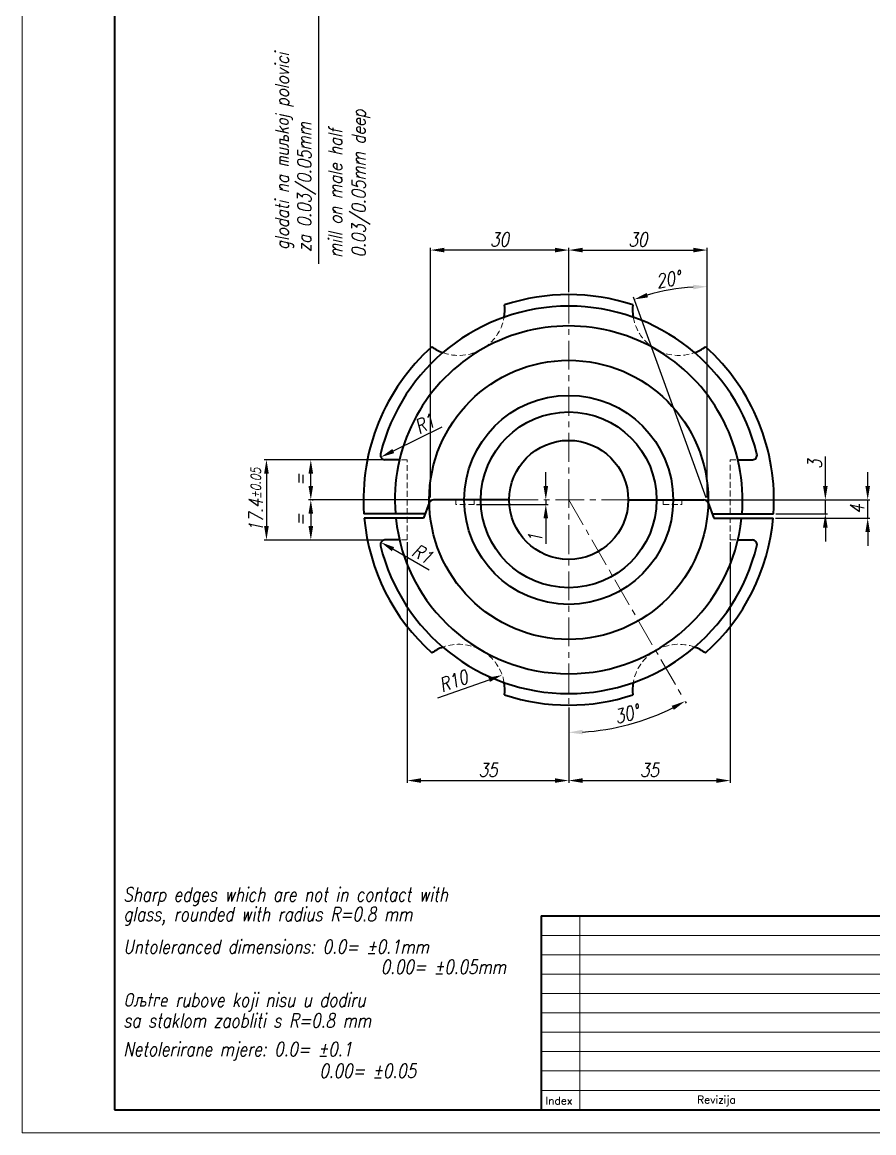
# Model space of a CAD drawing. Extents: x 64 to 541, y 48 to 468.
# Drawn here: x 63.5 to 248.2, y 47.7 to 288.4 of the extents above; entities that cross this region are included whole.
import ezdxf
from ezdxf import colors
from ezdxf.entities.mleader import LeaderData, LeaderLine
from ezdxf.math import Vec2, Vec3

# ---------------------------------------------------------------- set-up
doc = ezdxf.new("R2010")
doc.units = 0
doc.header["$LTSCALE"] = 5
doc.header["$MEASUREMENT"] = 0
doc.linetypes.add('CENTER', pattern=[2, 1.25, -0.25, 0.25, -0.25])
doc.linetypes.add('HIDDEN', pattern=[0.375, 0.25, -0.125])
doc.layers.get('0').update_dxf_attribs({"linetype": 'CONTINUOUS', "lineweight": 15})
doc.layers.get('Defpoints').update_dxf_attribs({"linetype": 'CONTINUOUS'})
for name, color, linetype, lineweight in [('1', 1, 'CENTER', 15), ('2', 2, 'HIDDEN', 15), ('3', 3, 'CONTINUOUS', 35), ('ENGLISH', 197, 'CONTINUOUS', 18)]:
    doc.layers.add(name, color=color, linetype=linetype, lineweight=lineweight)
doc.styles.add('ITALICT', font='ITALICT.shx', dxfattribs={"width": 0.8, "height": 3})
doc.styles.add('ROMANS', font='romans.shx')
doc.styles.get("Standard").update_dxf_attribs({"font": 'isocp.shx', "height": 3})
doc.dimstyles.get("Standard").update_dxf_attribs({"dimtxt": 3, "dimasz": 0.18, "dimexe": 0.18, "dimexo": 0.0625, "dimgap": 0.09, "dimtad": 0, "dimdec": 4, "dimdsep": 46, "dimtxsty": 'Standard', "dimcen": 0.09, "dimadec": 0, "dimazin": 2, "dimtfac": 1, "dimtdec": 4, "dimtofl": 0, "dimtmove": 0, "dimatfit": 3, "dimfxl": 1, "dimtolj": 1, "dimtzin": 0, "dimarcsym": 0})

# ---------------------------------------------------------------- blocks, each defined once
blk = doc.blocks.new('*D8')
at = {"color": 0, "lineweight": -2, "transparency": 16777216}
for p, q in [((147.01, 175.68), (147.01, 123.53)), ((182.01, 139.88), (182.01, 123.53)), ((150.01, 124.03), (179.01, 124.03))]:
    blk.add_line(p, q, dxfattribs=at)
at = {"color": 0, "transparency": 16777216}
for points in [[(150.01, 124.53), (150.01, 123.53), (147.01, 124.03)], [(179.01, 124.53), (179.01, 123.53), (182.01, 124.03)]]:
    blk.add_solid(points, dxfattribs=at)
at = {"layer": 'Defpoints', "color": 0, "transparency": 16777216}
for p in [(147.01, 176.18), (182.01, 140.38), (182.01, 124.03)]:
    blk.add_point(p, dxfattribs=at)
at = {"color": 0, "transparency": 16777216, "insert": (164.51, 126.33), "char_height": 3, "attachment_point": 5, "style": 'ITALICT'}
blk.add_mtext('\\A1;35', dxfattribs=at)
blk = doc.blocks.new('*D9')
at = {"color": 0, "lineweight": -2, "transparency": 16777216}
for p, q in [((217.01, 175.68), (217.01, 123.53)), ((182.01, 139.88), (182.01, 123.53)), ((185.01, 124.03), (214.01, 124.03))]:
    blk.add_line(p, q, dxfattribs=at)
at = {"color": 0, "transparency": 16777216}
for points in [[(185.01, 124.53), (185.01, 123.53), (182.01, 124.03)], [(214.01, 124.53), (214.01, 123.53), (217.01, 124.03)]]:
    blk.add_solid(points, dxfattribs=at)
at = {"layer": 'Defpoints', "color": 0, "transparency": 16777216}
for p in [(217.01, 176.18), (182.01, 140.38), (217.01, 124.03)]:
    blk.add_point(p, dxfattribs=at)
at = {"color": 0, "transparency": 16777216, "insert": (199.51, 126.33), "char_height": 3, "attachment_point": 5, "style": 'ITALICT'}
blk.add_mtext('\\A1;35', dxfattribs=at)
blk = doc.blocks.new('*D10')
at = {"color": 0, "lineweight": -2, "transparency": 16777216}
for p, q in [((141.67, 193.58), (125.59, 193.58)), ((126.09, 187.88), (126.09, 190.58)), ((151.51, 184.88), (125.59, 184.88))]:
    blk.add_line(p, q, dxfattribs=at)
at = {"color": 0, "transparency": 16777216}
for points in [[(125.59, 190.58), (126.59, 190.58), (126.09, 193.58)], [(125.59, 187.88), (126.59, 187.88), (126.09, 184.88)]]:
    blk.add_solid(points, dxfattribs=at)
at = {"layer": 'Defpoints', "color": 0, "transparency": 16777216}
for p in [(126.09, 193.58), (142.17, 193.58), (152.01, 184.88)]:
    blk.add_point(p, dxfattribs=at)
at = {"color": 0, "transparency": 16777216, "insert": (123.79, 189.23), "char_height": 3, "attachment_point": 5, "rotation": 90, "style": 'ITALICT'}
blk.add_mtext('\\A1;=', dxfattribs=at)
blk = doc.blocks.new('*D11')
at = {"color": 0, "lineweight": -2, "transparency": 16777216}
for p, q in [((126.41, 184.88), (126.59, 184.88)), ((126.09, 181.88), (126.09, 179.18)), ((141.67, 176.18), (125.59, 176.18))]:
    blk.add_line(p, q, dxfattribs=at)
at = {"color": 0, "transparency": 16777216}
for points in [[(125.59, 181.88), (126.59, 181.88), (126.09, 184.88)], [(125.59, 179.18), (126.59, 179.18), (126.09, 176.18)]]:
    blk.add_solid(points, dxfattribs=at)
at = {"layer": 'Defpoints', "color": 0, "transparency": 16777216}
for p in [(125.91, 184.88), (126.09, 176.18), (142.17, 176.18)]:
    blk.add_point(p, dxfattribs=at)
at = {"color": 0, "transparency": 16777216, "insert": (123.79, 180.53), "char_height": 3, "attachment_point": 5, "rotation": 90, "style": 'ITALICT'}
blk.add_mtext('\\A1;=', dxfattribs=at)
blk = doc.blocks.new('*D12')
at = {"color": 0, "lineweight": -2, "transparency": 16777216}
for p, q in [((141.67, 193.58), (115.97, 193.58)), ((116.47, 190.58), (116.47, 179.18)), ((141.67, 176.18), (115.97, 176.18))]:
    blk.add_line(p, q, dxfattribs=at)
at = {"color": 0, "transparency": 16777216}
for points in [[(115.97, 190.58), (116.97, 190.58), (116.47, 193.58)], [(115.97, 179.18), (116.97, 179.18), (116.47, 176.18)]]:
    blk.add_solid(points, dxfattribs=at)
at = {"layer": 'Defpoints', "color": 0, "transparency": 16777216}
for p in [(142.17, 193.58), (116.47, 176.18), (142.17, 176.18)]:
    blk.add_point(p, dxfattribs=at)
at = {"color": 0, "transparency": 16777216, "insert": (114.17, 184.88), "char_height": 3, "attachment_point": 5, "rotation": 90, "style": 'ITALICT'}
blk.add_mtext('\\A1;17.4{}{\\H0.71x;\\C3;%%p0.05}', dxfattribs=at)
blk = doc.blocks.new('*D13')
at = {"color": 0, "lineweight": -2, "transparency": 16777216}
blk.add_line((151.76, 169.67), (143.91, 174.18), dxfattribs=at)
at = {"color": 0, "transparency": 16777216}
blk.add_solid([(144.16, 174.62), (143.66, 173.75), (141.3, 175.68)], dxfattribs=at)
at = {"layer": 'Defpoints', "color": 0, "transparency": 16777216}
for p in [(141.3, 175.68), (142.17, 175.18)]:
    blk.add_point(p, dxfattribs=at)
at = {"color": 0, "transparency": 16777216, "insert": (150.28, 173.18), "char_height": 3, "attachment_point": 5, "rotation": 330.1166, "style": 'ITALICT'}
blk.add_mtext('\\A1;R1', dxfattribs=at)
blk = doc.blocks.new('*D14')
at = {"color": 0, "lineweight": -2, "transparency": 16777216}
for p, q in [((177.04, 187.88), (177.04, 190.88)), ((162.01, 183.88), (177.54, 183.88)), ((177.04, 184.88), (177.04, 183.88)), ((177.04, 180.88), (177.04, 175.37))]:
    blk.add_line(p, q, dxfattribs=at)
at = {"color": 0, "transparency": 16777216}
for points in [[(176.54, 187.88), (177.54, 187.88), (177.04, 184.88)], [(176.54, 180.88), (177.54, 180.88), (177.04, 183.88)]]:
    blk.add_solid(points, dxfattribs=at)
at = {"layer": 'Defpoints', "color": 0, "transparency": 16777216}
for p in [(161.51, 183.88), (177.04, 184.88), (177.04, 183.88)]:
    blk.add_point(p, dxfattribs=at)
at = {"color": 0, "transparency": 16777216, "insert": (174.74, 176.62), "char_height": 3, "attachment_point": 5, "rotation": 90, "style": 'ITALICT'}
blk.add_mtext('\\A1;1', dxfattribs=at)
blk = doc.blocks.new('*D15')
at = {"color": 0, "lineweight": -2, "transparency": 16777216}
blk.add_line((154.52, 200.66), (143.97, 195.46), dxfattribs=at)
at = {"color": 0, "transparency": 16777216}
blk.add_solid([(143.75, 195.91), (144.19, 195.02), (141.27, 194.14)], dxfattribs=at)
at = {"layer": 'Defpoints', "color": 0, "transparency": 16777216}
for p in [(141.27, 194.14), (142.17, 194.58)]:
    blk.add_point(p, dxfattribs=at)
at = {"color": 0, "transparency": 16777216, "insert": (150.78, 201.39), "char_height": 3, "attachment_point": 5, "rotation": 26.2269, "style": 'ITALICT'}
blk.add_mtext('\\A1;R1', dxfattribs=at)
blk = doc.blocks.new('*D16')
at = {"color": 0, "lineweight": -2, "transparency": 16777216}
for p, q in [((182.01, 139.88), (182.01, 133.96)), ((207.26, 141.15), (207.47, 140.78))]:
    blk.add_line(p, q, dxfattribs=at)
blk.add_arc((182.01, 184.88), 50.42, 273.4096, 296.5904, dxfattribs=at)
at = {"color": 0, "transparency": 16777216}
for points in [[(204.34, 140.23), (204.81, 139.35), (207.22, 141.22)], [(185.02, 134.05), (184.99, 135.05), (182.01, 134.46)]]:
    blk.add_solid(points, dxfattribs=at)
at = {"layer": 'Defpoints', "color": 0, "transparency": 16777216}
for p in [(182.01, 229.38), (182.01, 184.88), (182.01, 140.38), (207.01, 141.58), (190.76, 135.23)]:
    blk.add_point(p, dxfattribs=at)
at = {"color": 0, "transparency": 16777216, "insert": (194.61, 138.44), "char_height": 3, "attachment_point": 5, "rotation": 15.1879, "style": 'ITALICT'}
blk.add_mtext('\\A1;30°', dxfattribs=at)
blk = doc.blocks.new('*D17')
at = {"color": 0, "lineweight": -2, "transparency": 16777216}
for p, q in [((246.83, 187.88), (246.83, 190.88)), ((212.51, 184.88), (247.33, 184.88)), ((246.83, 180.88), (246.83, 184.88)), ((226.83, 180.88), (247.33, 180.88)), ((246.83, 177.88), (246.83, 174.88))]:
    blk.add_line(p, q, dxfattribs=at)
at = {"color": 0, "transparency": 16777216}
for points in [[(246.33, 187.88), (247.33, 187.88), (246.83, 184.88)], [(246.33, 177.88), (247.33, 177.88), (246.83, 180.88)]]:
    blk.add_solid(points, dxfattribs=at)
at = {"layer": 'Defpoints', "color": 0, "transparency": 16777216}
for p in [(212.01, 184.88), (246.83, 184.88), (226.33, 180.88)]:
    blk.add_point(p, dxfattribs=at)
at = {"color": 0, "transparency": 16777216, "insert": (244.53, 182.88), "char_height": 3, "attachment_point": 5, "rotation": 90, "style": 'ITALICT'}
blk.add_mtext('\\A1;4', dxfattribs=at)
blk = doc.blocks.new('*D18')
at = {"color": 0, "lineweight": -2, "transparency": 16777216}
for p, q in [((237.65, 187.88), (237.65, 194.31)), ((212.51, 184.88), (238.15, 184.88)), ((237.65, 181.88), (237.65, 184.88)), ((226.91, 181.88), (238.15, 181.88)), ((237.65, 178.88), (237.65, 175.88))]:
    blk.add_line(p, q, dxfattribs=at)
at = {"color": 0, "transparency": 16777216}
for points in [[(237.15, 187.88), (238.15, 187.88), (237.65, 184.88)], [(237.15, 178.88), (238.15, 178.88), (237.65, 181.88)]]:
    blk.add_solid(points, dxfattribs=at)
at = {"layer": 'Defpoints', "color": 0, "transparency": 16777216}
for p in [(212.01, 184.88), (237.65, 184.88), (226.41, 181.88)]:
    blk.add_point(p, dxfattribs=at)
at = {"color": 0, "transparency": 16777216, "insert": (235.35, 192.6), "char_height": 3, "attachment_point": 5, "rotation": 90, "style": 'ITALICT'}
blk.add_mtext('\\A1;3', dxfattribs=at)
blk = doc.blocks.new('*D21')
at = {"color": 0, "lineweight": -2, "transparency": 16777216}
for p, q in [((212.01, 192.78), (212.01, 231.61)), ((211.84, 185.35), (196.02, 228.8))]:
    blk.add_line(p, q, dxfattribs=at)
blk.add_arc((212.01, 184.88), 46.23, 93.7185, 106.2815, dxfattribs=at)
at = {"color": 0, "transparency": 16777216}
for points in [[(208.99, 231.52), (209.03, 230.52), (212.01, 231.11)], [(199.2, 228.78), (198.89, 229.74), (196.2, 228.33)]]:
    blk.add_solid(points, dxfattribs=at)
at = {"layer": 'Defpoints', "color": 0, "transparency": 16777216}
for p in [(206.64, 230.8), (212.01, 192.28), (212.01, 184.88), (212.01, 184.88), (212.25, 184.22)]:
    blk.add_point(p, dxfattribs=at)
at = {"color": 0, "transparency": 16777216, "insert": (203.58, 232.68), "char_height": 3, "attachment_point": 5, "rotation": 10, "style": 'ITALICT'}
blk.add_mtext('\\A1;20°', dxfattribs=at)
blk = doc.blocks.new('*D19')
at = {"color": 0, "lineweight": -2, "transparency": 16777216}
for p, q in [((182.01, 229.88), (182.01, 239.53)), ((185.01, 239.03), (209.01, 239.03)), ((212.01, 185.38), (212.01, 239.53))]:
    blk.add_line(p, q, dxfattribs=at)
at = {"color": 0, "transparency": 16777216}
for points in [[(185.01, 239.53), (185.01, 238.53), (182.01, 239.03)], [(209.01, 239.53), (209.01, 238.53), (212.01, 239.03)]]:
    blk.add_solid(points, dxfattribs=at)
at = {"layer": 'Defpoints', "color": 0, "transparency": 16777216}
for p in [(212.01, 239.03), (182.01, 229.38), (212.01, 184.88)]:
    blk.add_point(p, dxfattribs=at)
at = {"color": 0, "transparency": 16777216, "insert": (197.01, 241.33), "char_height": 3, "attachment_point": 5, "style": 'ITALICT'}
blk.add_mtext('\\A1;30', dxfattribs=at)
blk = doc.blocks.new('*D20')
at = {"color": 0, "lineweight": -2, "transparency": 16777216}
for p, q in [((152.01, 185.38), (152.01, 239.53)), ((179.01, 239.03), (155.01, 239.03)), ((182.01, 229.88), (182.01, 239.53))]:
    blk.add_line(p, q, dxfattribs=at)
at = {"color": 0, "transparency": 16777216}
for points in [[(155.01, 239.53), (155.01, 238.53), (152.01, 239.03)], [(179.01, 239.53), (179.01, 238.53), (182.01, 239.03)]]:
    blk.add_solid(points, dxfattribs=at)
at = {"layer": 'Defpoints', "color": 0, "transparency": 16777216}
for p in [(152.01, 239.03), (182.01, 229.38), (152.01, 184.88)]:
    blk.add_point(p, dxfattribs=at)
at = {"color": 0, "transparency": 16777216, "insert": (167.01, 241.33), "char_height": 3, "attachment_point": 5, "style": 'ITALICT'}
blk.add_mtext('\\A1;30', dxfattribs=at)
blk = doc.blocks.new('*D22')
at = {"color": 0, "lineweight": -2, "transparency": 16777216}
blk.add_line((153.63, 141.98), (164.76, 145.9), dxfattribs=at)
at = {"color": 0, "transparency": 16777216}
blk.add_solid([(164.59, 146.37), (164.93, 145.42), (167.59, 146.89)], dxfattribs=at)
at = {"layer": 'Defpoints', "color": 0, "transparency": 16777216}
for p in [(167.59, 146.89), (158.16, 143.57)]:
    blk.add_point(p, dxfattribs=at)
at = {"color": 0, "transparency": 16777216, "insert": (157.02, 145.61), "char_height": 3, "attachment_point": 5, "rotation": 19.3929, "style": 'ITALICT'}
blk.add_mtext('\\A1;R10', dxfattribs=at)

msp = doc.modelspace()

# ---------------------------------------------------------------- linework, layer by layer
for p, q in [((63.51765, 467.67044), (63.51765, 47.67044)), ((184.42342, 94.67044), (184.42342, 52.67044)), ((176.02342, 90.47044), (355.51765, 90.47044)), ((355.51765, 86.27044), (176.02342, 86.27044)), ((176.02342, 82.07044), (317.85053, 82.07044)), ((176.02342, 77.87044), (317.85053, 77.87044)), ((176.02342, 73.67044), (317.85053, 73.67044)), ((176.02342, 69.47044), (355.51765, 69.47044)), ((274.17053, 65.27044), (176.02342, 65.27044)), ((176.02342, 61.07044), (355.51765, 61.07044)), ((176.02342, 56.87044), (355.51765, 56.87044)), ((63.51765, 47.67044), (360.51765, 47.67044))]:
    msp.add_line(p, q)
at = {"layer": '1'}
for p, q in [((182.00798, 229.38114), (182.00798, 140.38114)), ((169.10798, 184.88114), (194.90798, 184.88114)), ((182.00798, 184.88114), (207.00798, 141.57987))]:
    msp.add_line(p, q, dxfattribs=at)
at = {"layer": '2'}
for p, q in [((147.00798, 193.58114), (145.32556, 193.58114)), ((147.00798, 176.18114), (147.00798, 193.58114)), ((217.00798, 193.58114), (218.69041, 193.58114)), ((217.00798, 181.88114), (217.00798, 193.58114)), ((152.00798, 184.88114), (151.7685, 184.22316)), ((152.70819, 184.88114), (152.00798, 184.88114)), ((157.50798, 184.88114), (157.50798, 183.88114)), ((161.50798, 183.88114), (157.50798, 183.88114)), ((161.50798, 184.88114), (161.50798, 183.88114)), ((202.50798, 184.88114), (202.50798, 183.88114)), ((202.50798, 183.88114), (206.50798, 183.88114)), ((206.50798, 184.88114), (206.50798, 183.88114)), ((211.30778, 184.88114), (212.00798, 184.88114)), ((212.00798, 184.88114), (212.24747, 184.22316)), ((217.00798, 176.18114), (217.00798, 180.88114)), ((147.00798, 176.18114), (145.32556, 176.18114)), ((217.00798, 176.18114), (218.69041, 176.18114))]:
    msp.add_line(p, q, dxfattribs=at)
for centre, start, end in [((158.15798, 226.19055), 249.8489022, 350.1510978), ((205.85798, 226.19055), 189.8489022, 290.1510978), ((158.15798, 143.57172), 9.8489022, 110.1510978), ((205.85798, 143.57172), 69.8489022, 170.1510978)]:
    msp.add_arc(centre, 10, start, end, dxfattribs=at)
at = {"layer": '3'}
for p, q in [((83.51765, 462.67044), (83.51765, 52.67044)), ((145.32556, 193.58114), (142.17195, 193.58114)), ((218.69041, 193.58114), (221.84402, 193.58114)), ((151.7685, 184.22316), (150.5521, 180.88114)), ((169.10798, 184.88114), (152.70819, 184.88114)), ((194.90798, 184.88114), (211.30778, 184.88114)), ((212.24747, 184.22316), (213.46387, 180.88114)), ((150.91607, 181.88114), (137.60922, 181.88114)), ((150.5521, 180.88114), (137.68812, 180.88114)), ((213.0999, 181.88114), (226.40675, 181.88114)), ((213.46387, 180.88114), (226.32784, 180.88114)), ((145.32556, 176.18114), (142.17195, 176.18114)), ((218.69041, 176.18114), (221.84402, 176.18114)), ((176.02342, 94.67044), (355.51765, 94.67044)), ((176.02342, 94.67044), (176.02342, 52.67044)), ((83.51765, 52.67044), (355.51765, 52.67044))]:
    msp.add_line(p, q, dxfattribs=at)
for radius in [30.25, 22.65, 19.05, 12.9]:
    msp.add_circle((182.00798, 184.88114), radius, dxfattribs=at)
for centre, radius, start, end in [((182.00798, 184.88114), 44.5, 71.8030174, 108.1969826), ((182.00798, 184.88114), 42, 13.6850931, 166.3149069), ((158.15798, 226.19055), 10, 350.1510978, 5.5381002), ((205.85798, 226.19055), 10, 174.4618998, 189.8489022), ((182.00798, 184.88114), 37.7, 355.4358285, 184.5641715), ((182.00798, 184.88114), 44.5, 131.8030174, 183.8655687), ((158.15798, 226.19055), 10, 234.4618998, 249.8489022), ((205.85798, 226.19055), 10, 290.1510978, 305.5381002), ((182.00798, 184.88114), 44.5, 356.1344313, 48.1969826), ((142.17195, 194.58114), 1, 166.3149069, 270), ((221.84402, 194.58114), 1, 270, 13.6850931), ((152.70819, 183.88114), 1, 90, 160), ((211.30778, 183.88114), 1, 20, 90), ((182.00798, 184.88114), 30.25, 358.7371509, 0), ((182.00798, 184.88114), 44.5, 185.1571432, 228.1969826), ((182.00798, 184.88114), 37.7, 186.0905918, 353.9094082), ((182.00798, 184.88114), 44.5, 311.8030174, 354.8428568), ((142.17195, 175.18114), 1, 90, 193.6850931), ((221.84402, 175.18114), 1, 346.3149069, 90), ((182.00798, 184.88114), 42, 193.6850931, 346.3149069), ((158.15798, 143.57172), 10, 110.1510978, 125.5381002), ((205.85798, 143.57172), 10, 54.4618998, 69.8489022), ((158.15798, 143.57172), 10, 354.4618998, 9.8489022), ((205.85798, 143.57172), 10, 170.1510978, 185.5381002), ((182.00798, 184.88114), 44.5, 251.8030174, 288.1969826)]:
    msp.add_arc(centre, radius, start, end, dxfattribs=at)

# ---------------------------------------------------------------- texts
at = {"style": 'ITALICT', "width": 0.8}
for s, p in [('glodati na muљkoj polovici', (121.35021, 239.07385)), ('za 0.03/0.05mm', (126.17243, 238.63236))]:
    msp.add_text(s, height=3, rotation=90, dxfattribs=at).set_placement(p)
for s, p in [('Oљtre rubove koji nisu u dodiru ', (85.4477, 74.98947)), ('sa staklom zaobliti s R=0.8 mm', (85.4477, 70.5071)), ('Netolerirane mjere: 0.0= %%P0.1', (85.4477, 64.31352)), ('0.00= %%P0.05', (127.94933, 59.61266))]:
    msp.add_text(s, height=3, dxfattribs=at).set_placement(p)
at = {"style": 'ROMANS'}
for s, p in [('Index', (176.96089, 53.80304)), ('Revizija', (209.84295, 54.00934))]:
    msp.add_text(s, height=1.68, dxfattribs=at).set_placement(p)
at = {"layer": 'ENGLISH', "style": 'ITALICT', "width": 0.8}
for s, p in [('mill on male half', (132.91427, 237.35426)), ('0.03/0.05mm deep', (137.97747, 237.44954))]:
    msp.add_text(s, height=3, rotation=90, dxfattribs=at).set_placement(p)
for s, p in [('Sharp edges which are not in contact with', (85.4477, 97.84091)), ('glass, rounded with radius R=0.8 mm', (85.4477, 93.57999)), ('Untoleranced dimensions: 0.0= %%P0.1mm', (85.4477, 86.51187)), ('0.00= %%P0.05mm', (141.25557, 82.16447))]:
    msp.add_text(s, height=3, dxfattribs=at).set_placement(p)

# ---------------------------------------------------------------- dimensions: what is measured, and where the dimension line sits
for base, p1, p2, angle, picture, middle in [((152.00798, 239.02764), (182.00798, 229.38114), (152.00798, 184.88114), 180, '*D20', (167.00798, 241.32764)), ((237.65297, 184.88114), (226.40675, 181.88114), (212.00798, 184.88114), 90, '*D18', (235.35297, 192.59542)), ((177.04384, 183.88114), (177.04384, 184.88114), (161.50798, 183.88114), 90, '*D14', (174.74384, 176.62399)), ((246.83379, 184.88114), (226.32784, 180.88114), (212.00798, 184.88114), 90, '*D17', (244.53379, 182.88114))]:
    dim = msp.add_linear_dim(base=base, p1=p1, p2=p2, angle=angle, dimstyle='Standard', override={"dimtxt": 3, "dimasz": 3, "dimexe": 0.5, "dimexo": 0.5, "dimgap": 0.8, "dimtad": 1, "dimtih": 0, "dimtoh": 0, "dimdec": 2, "dimzin": 8, "dimtxsty": 'ITALICT', "dimcen": 0, "dimaunit": 1, "dimtdec": 2, "dimtofl": 1, "dimtvp": 13.888889, "dimtzin": 8})
    dim.commit()
    dim.dimension.update_dxf_attribs({"geometry": picture, "text_midpoint": middle})
for base, p1, p2, picture, middle in [((212.00798, 239.02764), (182.00798, 229.38114), (212.00798, 184.88114), '*D19', (197.00798, 241.32764)), ((182.00798, 124.02764), (147.00798, 176.18114), (182.00798, 140.38114), '*D8', (164.50798, 126.32764)), ((217.00798, 124.02764), (182.00798, 140.38114), (217.00798, 176.18114), '*D9', (199.50798, 126.32764))]:
    dim = msp.add_linear_dim(base=base, p1=p1, p2=p2, dimstyle='Standard', override={"dimtxt": 3, "dimasz": 3, "dimexe": 0.5, "dimexo": 0.5, "dimgap": 0.8, "dimtad": 1, "dimtih": 0, "dimtoh": 0, "dimdec": 2, "dimzin": 8, "dimtxsty": 'ITALICT', "dimcen": 0, "dimaunit": 1, "dimtdec": 2, "dimtofl": 1, "dimtvp": 13.888889, "dimtzin": 8})
    dim.commit()
    dim.dimension.update_dxf_attribs({"geometry": picture, "text_midpoint": middle})
dim = msp.add_angular_dim_2l(base=(206.64066, 230.80154), line1=((212.00798, 184.88114), (212.00798, 192.28162)), line2=((212.00798, 184.88114), (212.24747, 184.22316)), dimstyle='Standard', override={"dimtxt": 3, "dimasz": 3, "dimexe": 0.5, "dimexo": 0.5, "dimgap": 0.8, "dimtad": 1, "dimtih": 0, "dimtoh": 0, "dimdec": 2, "dimzin": 8, "dimtxsty": 'ITALICT', "dimcen": 0, "dimaunit": 1, "dimtdec": 2, "dimtofl": 1, "dimtvp": 13.888889, "dimtzin": 8})
dim.commit()
dim.dimension.update_dxf_attribs({"geometry": '*D21', "text_midpoint": (203.58032, 232.67683)})
dim = msp.add_angular_dim_2l(base=(190.76325, 135.22754), line1=((182.00798, 229.38114), (182.00798, 140.38114)), line2=((182.00798, 184.88114), (207.00798, 141.57987)), dimstyle='Standard', override={"dimtxt": 3, "dimasz": 3, "dimexe": 0.5, "dimexo": 0.5, "dimgap": 0.8, "dimtad": 1, "dimtih": 0, "dimtoh": 0, "dimdec": 2, "dimzin": 8, "dimtxsty": 'ITALICT', "dimcen": 0, "dimaunit": 1, "dimtdec": 2, "dimtofl": 1, "dimtvp": 13.888889, "dimtzin": 8})
dim.commit()
dim.dimension.update_dxf_attribs({"geometry": '*D16', "text_midpoint": (195.21716, 136.22261), "dimtype": 162})
for center, mpoint, picture, middle in [((142.17195, 194.58114), (141.2749, 194.13921), '*D15', (151.799, 199.32386)), ((142.17195, 175.18114), (141.3049, 175.67937), '*D13', (149.13305, 171.18101)), ((158.15798, 143.57172), (167.59062, 146.89217), '*D22', (157.78068, 143.43891))]:
    dim = msp.add_radius_dim(center=center, mpoint=mpoint, dimstyle='Standard', override={"dimtxt": 3, "dimasz": 3, "dimexe": 0.5, "dimexo": 0.5, "dimgap": 0.8, "dimtad": 1, "dimtih": 0, "dimtoh": 0, "dimdec": 2, "dimzin": 8, "dimtxsty": 'ITALICT', "dimcen": 0, "dimaunit": 1, "dimtdec": 2, "dimtofl": 1, "dimtvp": 13.888889, "dimtzin": 8})
    dim.commit()
    dim.dimension.update_dxf_attribs({"geometry": picture, "text_midpoint": middle, "dimtype": 164})
for base, p1, p2, text, override, picture, middle in [((116.46609, 176.18114), (142.17195, 193.58114), (142.17195, 176.18114), '<>{}{\\H0.71x;\\C3;%%p0.05}', {"dimtxt": 3, "dimasz": 3, "dimexe": 0.5, "dimexo": 0.5, "dimgap": 0.8, "dimtad": 1, "dimtih": 0, "dimtoh": 0, "dimdec": 2, "dimzin": 8, "dimtxsty": 'ITALICT', "dimcen": 0, "dimaunit": 1, "dimtp": 0.05, "dimtm": 0.05, "dimtdec": 2, "dimtofl": 1, "dimtvp": 13.888889, "dimtzin": 0}, '*D12', (114.16609, 184.88114)), ((126.09026, 193.58114), (152.00798, 184.88114), (142.17195, 193.58114), '=', {"dimtxt": 3, "dimasz": 3, "dimexe": 0.5, "dimexo": 0.5, "dimgap": 0.8, "dimtad": 1, "dimtih": 0, "dimtoh": 0, "dimdec": 2, "dimzin": 8, "dimtxsty": 'ITALICT', "dimcen": 0, "dimaunit": 1, "dimtdec": 2, "dimtofl": 1, "dimtvp": 13.888889, "dimtzin": 8}, '*D10', (123.79026, 189.23114)), ((126.09026, 176.18114), (125.91026, 184.88114), (142.17195, 176.18114), '=', {"dimtxt": 3, "dimasz": 3, "dimexe": 0.5, "dimexo": 0.5, "dimgap": 0.8, "dimtad": 1, "dimtih": 0, "dimtoh": 0, "dimdec": 2, "dimzin": 8, "dimtxsty": 'ITALICT', "dimcen": 0, "dimaunit": 1, "dimtdec": 2, "dimtofl": 1, "dimtvp": 13.888889, "dimtzin": 8}, '*D11', (123.79026, 180.53114))]:
    dim = msp.add_linear_dim(base=base, p1=p1, p2=p2, angle=90, text=text, dimstyle='Standard', override=override)
    dim.commit()
    dim.dimension.update_dxf_attribs({"geometry": picture, "text_midpoint": middle})

# ---------------------------------------------------------------- leaders
ml = msp.add_multileader_mtext('Standard')
ml.set_content('', color=256)
ml.set_leader_properties()
ml.build(insert=Vec2(0, 0))
ml.multileader.update_dxf_attribs({"text_right_attachment_type": 6, "dogleg_length": 0.36, "arrow_head_size": 3})
ctx = ml.context
ctx.base_point, ctx.arrow_head_size, ctx.plane_origin, ctx.plane_x_axis, ctx.plane_y_axis = Vec3(127.73451, 236.01627), 3, Vec3(75.74225, 332.1828), Vec3(0, -1), Vec3(1, 0)
ctx.right_attachment = 6
notes = []
notes.append((ctx, [(0, (1, 1, 0), (127.73451, 298.7483), (0, -1), 62.73204, [(0, [(164.29576, 337.51378)], 0, [])])]))
ctx.mtext.insert, ctx.mtext.text_direction, ctx.mtext.rotation, ctx.mtext.flow_direction = Vec3(129.73451, 234.01627), Vec3(0, -1), 4.71238898, 5
for ctx, leaders in notes:
    for number, flags, end, landing, length, lines in leaders:
        leader = LeaderData()
        leader.index, (leader.has_last_leader_line, leader.has_dogleg_vector, leader.attachment_direction) = number, flags
        leader.last_leader_point, leader.dogleg_vector, leader.dogleg_length = Vec3(end), Vec3(landing), length
        for number, points, colour, breaks in lines:
            line = LeaderLine()
            line.index, line.vertices, line.color, line.breaks = number, Vec3.list(points), colors.encode_raw_color(colour), breaks
            leader.lines.append(line)
        ctx.leaders.append(leader)

doc.saveas('drawing.dxf')
